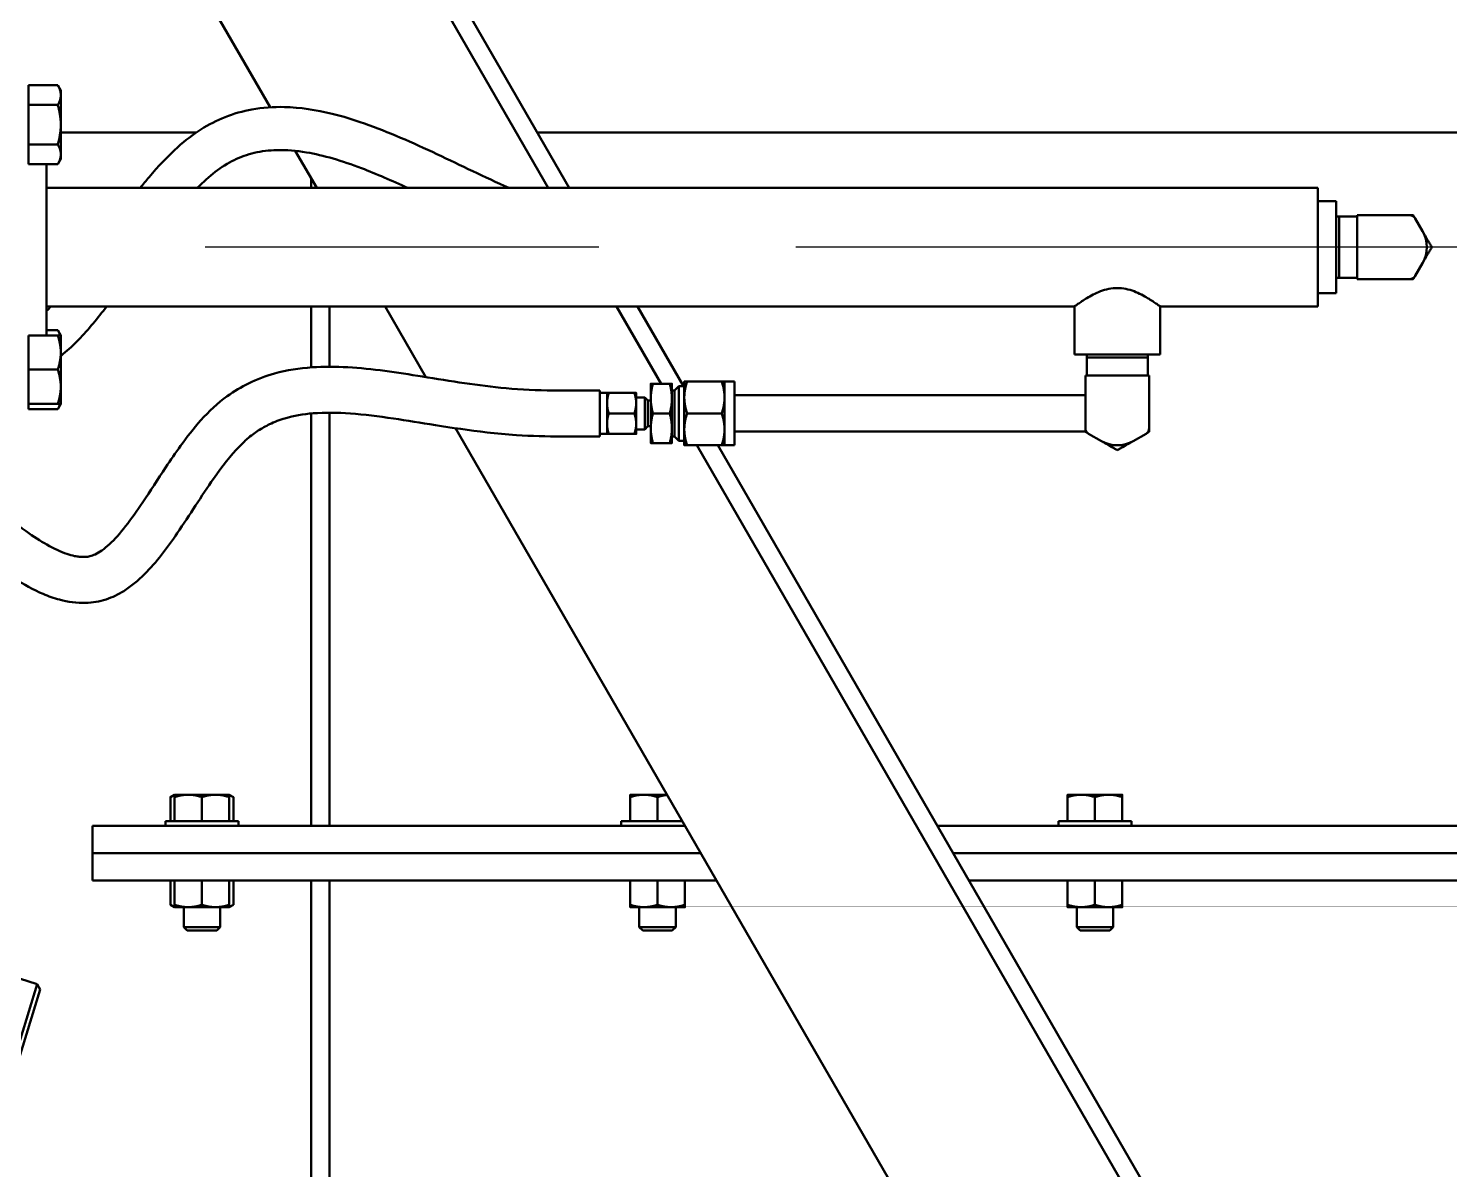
# Model space of a CAD drawing. Header units: inches. Extents: x 11 to 1621, y 11 to 1332.
# Drawn here: x 1306.82 to 1326.31, y 345.73 to 361.38 of the extents above; entities that cross this region are included whole.
import ezdxf

# ---------------------------------------------------------------- set-up
doc = ezdxf.new("R2010")
doc.units = ezdxf.units.IN
doc.header["$LTSCALE"] = 48
doc.header["$MEASUREMENT"] = 0
doc.linetypes.add('CHAIN', pattern=[0.7087, 0.4724, -0.0591, 0.1181, -0.0591])
doc.layers.add('Center Mark (ANSI)', color=7, linetype='Continuous', lineweight=25)
doc.layers.add('Visible (ANSI)', color=7, linetype='Continuous', lineweight=50)

msp = doc.modelspace()

# ---------------------------------------------------------------- linework, layer by layer
at = {"layer": 'Center Mark (ANSI)', "linetype": 'CHAIN', "ltscale": 0.952448}
msp.add_line((1338.941663, 358.380235), (1150.49666, 358.380235), dxfattribs=at)
at = {"layer": 'Visible (ANSI)'}
for p, q in [((1309.519557, 367.361677), (1314.235898, 359.192735)), ((1313.947223, 359.192735), (1309.30305, 367.236677)), ((1310.133284, 360.29867), (1308.622763, 362.91497)), ((1306.817263, 360.528613), (1306.817259, 360.528613)), ((1306.817263, 360.601168), (1307.219374, 360.601168)), ((1306.817263, 360.465779), (1306.817263, 360.601168)), ((1306.817263, 360.330391), (1306.817263, 360.465779)), ((1307.261263, 360.528613), (1307.219374, 360.601168)), ((1307.261263, 360.465779), (1307.261263, 360.528613)), ((1307.261263, 360.059613), (1307.261263, 360.465779)), ((1306.817263, 360.330391), (1307.219374, 360.330391)), ((1306.817263, 360.059613), (1306.817263, 360.330391)), ((1306.817263, 359.788836), (1306.817263, 360.059613)), ((1307.261263, 359.653448), (1307.261263, 360.059613)), ((1307.261263, 359.951101), (1309.117481, 359.951101)), ((1313.798055, 359.951101), (1339.499479, 359.951101)), ((1306.817263, 359.788836), (1307.219374, 359.788836)), ((1306.817263, 359.653448), (1306.817263, 359.788836)), ((1310.771796, 359.192735), (1310.477827, 359.701904)), ((1306.817263, 359.590613), (1306.817259, 359.590613)), ((1306.817263, 359.518059), (1306.817263, 359.653448)), ((1306.817263, 359.518059), (1307.219374, 359.518059)), ((1307.067259, 357.169856), (1307.067259, 359.518059)), ((1307.261263, 359.590613), (1307.219374, 359.518059)), ((1307.261263, 359.590613), (1307.261263, 359.653448)), ((1310.696979, 359.322321), (1310.696979, 359.192735)), ((1307.067259, 359.192735), (1324.504479, 359.192735)), ((1324.504479, 357.567735), (1324.504479, 359.192735)), ((1324.504479, 359.011735), (1324.754479, 359.011735)), ((1324.754479, 357.748735), (1324.754479, 359.011735)), ((1324.754479, 358.798934), (1324.796252, 358.800235)), ((1324.796252, 357.960235), (1324.796252, 358.800235)), ((1324.796252, 358.800235), (1325.044052, 358.800235)), ((1325.562552, 358.817735), (1325.044052, 358.817735)), ((1325.044052, 358.773985), (1325.044052, 358.817735)), ((1325.044052, 358.773985), (1325.044052, 358.598985)), ((1325.562552, 358.817735), (1325.764624, 358.817735)), ((1325.840401, 358.773985), (1325.941438, 358.598985)), ((1325.044052, 358.161485), (1325.044052, 358.598985)), ((1325.044052, 358.161485), (1325.044052, 357.986485)), ((1325.941438, 358.161485), (1325.840401, 357.986485)), ((1324.754479, 357.961535), (1324.796252, 357.960235)), ((1324.796252, 357.960235), (1325.044052, 357.960235)), ((1325.044052, 357.942735), (1325.044052, 357.986485)), ((1325.562552, 357.942735), (1325.044052, 357.942735)), ((1325.562552, 357.942735), (1325.764624, 357.942735)), ((1324.504479, 357.748735), (1324.754479, 357.748735)), ((1307.067259, 357.567735), (1321.165979, 357.567735)), ((1310.696979, 357.567735), (1310.696979, 356.731529)), ((1310.946979, 357.567735), (1310.946979, 356.740219)), ((1312.269627, 356.598415), (1311.70999, 357.567735)), ((1315.498226, 356.506318), (1314.885417, 357.567735)), ((1315.174092, 357.567735), (1315.804944, 356.475068)), ((1321.165979, 357.567735), (1321.165979, 356.90814)), ((1322.342979, 357.567735), (1324.504479, 357.567735)), ((1322.342979, 357.567735), (1322.342979, 356.90814)), ((1306.817263, 357.169856), (1306.817259, 357.169856)), ((1306.817263, 357.169856), (1307.219374, 357.169856)), ((1306.817263, 356.935356), (1306.817263, 357.169856)), ((1307.067259, 357.242411), (1307.219374, 357.242411)), ((1307.261263, 357.169856), (1307.219374, 357.242411)), ((1307.261263, 356.935356), (1307.261263, 357.169856)), ((1306.817263, 356.700856), (1306.817263, 356.935356)), ((1307.261263, 356.466356), (1307.261263, 356.935356)), ((1321.165979, 356.90814), (1322.342979, 356.90814)), ((1321.33578, 356.90814), (1321.334479, 356.866368)), ((1321.334479, 356.866368), (1322.174479, 356.866368)), ((1321.334479, 356.866368), (1321.334479, 356.618568)), ((1322.173179, 356.90814), (1322.174479, 356.866368)), ((1322.174479, 356.866368), (1322.174479, 356.618568)), ((1306.817263, 356.700856), (1307.219374, 356.700856)), ((1306.817263, 356.466356), (1306.817263, 356.700856)), ((1321.316979, 356.618568), (1321.360729, 356.618568)), ((1321.316979, 356.100068), (1321.316979, 356.618568)), ((1321.535729, 356.618568), (1321.360729, 356.618568)), ((1321.535729, 356.618568), (1321.973229, 356.618568)), ((1322.148229, 356.618568), (1321.973229, 356.618568)), ((1322.148229, 356.618568), (1322.191979, 356.618568)), ((1322.191979, 356.100068), (1322.191979, 356.618568)), ((1306.817263, 356.231856), (1306.817263, 356.466356)), ((1307.261263, 356.231856), (1307.261263, 356.466356)), ((1314.650542, 356.415068), (1314.654479, 356.415068)), ((1314.654479, 355.785068), (1314.654479, 356.415068)), ((1314.654479, 356.381568), (1314.754479, 356.381568)), ((1314.754479, 355.818568), (1314.754479, 356.381568)), ((1315.129359, 356.381318), (1314.7796, 356.381318)), ((1315.154479, 356.240693), (1315.154479, 356.381318)), ((1315.354479, 356.506318), (1315.354479, 356.303193)), ((1315.615173, 356.506318), (1315.383786, 356.506318)), ((1315.644479, 356.303193), (1315.644479, 356.506318)), ((1315.678479, 356.415518), (1315.644479, 356.415518)), ((1315.678479, 356.415518), (1315.738029, 356.475068)), ((1315.678479, 356.415518), (1315.678479, 355.784618)), ((1315.738029, 356.475068), (1315.738029, 355.725068)), ((1315.814479, 356.475068), (1315.738029, 356.475068)), ((1315.814479, 356.537568), (1315.814479, 356.318818)), ((1315.853555, 356.537568), (1316.327404, 356.537568)), ((1316.366479, 356.318818), (1316.366479, 356.537568)), ((1316.504479, 356.537568), (1316.366479, 356.537568)), ((1316.504479, 356.537568), (1316.504479, 355.662568)), ((1306.817263, 356.231856), (1306.817259, 356.231856)), ((1306.817263, 356.231856), (1307.219374, 356.231856)), ((1306.817263, 356.159302), (1306.817263, 356.231856)), ((1307.261263, 356.231856), (1307.219374, 356.159302)), ((1315.154479, 356.318818), (1315.271979, 356.318818)), ((1315.154479, 355.959443), (1315.154479, 356.240693)), ((1315.271979, 355.881318), (1315.271979, 356.318818)), ((1315.314479, 356.276318), (1315.271979, 356.318818)), ((1315.314479, 355.923818), (1315.314479, 356.276318)), ((1315.314479, 356.276318), (1315.354479, 356.276318)), ((1315.354479, 356.303193), (1315.354479, 355.896943)), ((1315.644479, 355.896943), (1315.644479, 356.303193)), ((1315.814479, 356.318818), (1315.814479, 355.881318)), ((1316.366479, 355.881318), (1316.366479, 356.318818)), ((1316.504479, 356.350068), (1320.254479, 356.350068)), ((1321.316979, 356.350068), (1320.254479, 356.350068)), ((1306.817263, 356.159302), (1307.219374, 356.159302)), ((1310.696979, 356.099444), (1310.696979, 350.444174)), ((1310.946979, 356.110181), (1310.946979, 350.444174)), ((1315.129359, 356.100068), (1314.7796, 356.100068)), ((1315.615173, 356.100068), (1315.383786, 356.100068)), ((1315.853555, 356.100068), (1316.327404, 356.100068)), ((1321.316979, 356.100068), (1321.316979, 355.897995)), ((1322.191979, 356.100068), (1322.191979, 355.897995)), ((1339.193695, 309.964563), (1312.674329, 355.897452)), ((1314.654479, 355.818568), (1314.754479, 355.818568)), ((1315.129359, 355.818818), (1314.7796, 355.818818)), ((1315.154479, 355.818818), (1315.154479, 355.959443)), ((1315.154479, 355.881318), (1315.271979, 355.881318)), ((1315.314479, 355.923818), (1315.271979, 355.881318)), ((1315.314479, 355.923818), (1315.354479, 355.923818)), ((1315.354479, 355.896943), (1315.354479, 355.693818)), ((1315.644479, 355.693818), (1315.644479, 355.896943)), ((1315.814479, 355.881318), (1315.814479, 355.662568)), ((1316.366479, 355.662568), (1316.366479, 355.881318)), ((1316.504479, 355.850068), (1320.254479, 355.850068)), ((1320.254479, 355.850068), (1321.316979, 355.850068)), ((1321.535729, 355.721182), (1321.360729, 355.822218)), ((1322.148229, 355.822218), (1321.973229, 355.721182)), ((1314.650542, 355.785068), (1314.654479, 355.785068)), ((1315.615173, 355.693818), (1315.383786, 355.693818)), ((1315.678479, 355.784618), (1315.644479, 355.784618)), ((1315.678479, 355.784618), (1315.738029, 355.725068)), ((1315.814479, 355.725068), (1315.738029, 355.725068)), ((1315.853555, 355.662568), (1316.327404, 355.662568)), ((1341.575264, 311.339563), (1315.985366, 355.662568)), ((1316.274041, 355.662568), (1341.791771, 311.464563)), ((1316.504479, 355.662568), (1316.366479, 355.662568)), ((1308.821979, 350.871178), (1308.763967, 350.837684)), ((1308.763967, 350.507178), (1308.763967, 350.837684)), ((1309.009479, 350.871178), (1308.821979, 350.871178)), ((1308.821979, 350.507178), (1308.821979, 350.837684)), ((1309.384479, 350.871178), (1309.009479, 350.871178)), ((1309.196979, 350.507178), (1309.196979, 350.837684)), ((1309.571979, 350.871178), (1309.384479, 350.871178)), ((1309.571979, 350.871178), (1309.629992, 350.837684)), ((1309.571979, 350.507178), (1309.571979, 350.837684)), ((1309.629992, 350.507178), (1309.629992, 350.837684)), ((1315.259479, 350.871178), (1315.071979, 350.871178)), ((1315.071979, 350.507178), (1315.071979, 350.837684)), ((1315.57625, 350.871178), (1315.259479, 350.871178)), ((1315.446979, 350.507178), (1315.446979, 350.837684)), ((1321.259479, 350.871178), (1321.071979, 350.871178)), ((1321.071979, 350.507178), (1321.071979, 350.837684)), ((1321.634479, 350.871178), (1321.259479, 350.871178)), ((1321.446979, 350.507178), (1321.446979, 350.837684)), ((1321.821979, 350.871178), (1321.634479, 350.871178)), ((1321.821979, 350.507178), (1321.821979, 350.837684)), ((1307.696979, 350.444174), (1307.696979, 350.069174)), ((1307.696979, 350.444174), (1315.82278, 350.444174)), ((1309.696979, 350.507174), (1308.696979, 350.507174)), ((1308.696979, 350.507174), (1308.696979, 350.444174)), ((1308.821979, 350.507178), (1308.763967, 350.507178)), ((1309.009479, 350.507178), (1308.821979, 350.507178)), ((1308.821979, 350.507178), (1308.821979, 350.507174)), ((1309.196979, 350.507178), (1309.009479, 350.507178)), ((1309.384479, 350.507178), (1309.196979, 350.507178)), ((1309.571979, 350.507178), (1309.384479, 350.507178)), ((1309.571979, 350.507178), (1309.571979, 350.507174)), ((1309.629992, 350.507178), (1309.571979, 350.507178)), ((1309.696979, 350.507174), (1309.696979, 350.444174)), ((1315.786407, 350.507174), (1314.946979, 350.507174)), ((1314.946979, 350.507174), (1314.946979, 350.444174)), ((1315.259479, 350.507178), (1315.071979, 350.507178)), ((1315.071979, 350.507178), (1315.071979, 350.507174)), ((1315.446979, 350.507178), (1315.259479, 350.507178)), ((1315.634479, 350.507178), (1315.446979, 350.507178)), ((1315.786405, 350.507178), (1315.634479, 350.507178)), ((1319.286882, 350.444174), (1335.196979, 350.444174)), ((1321.946979, 350.507174), (1320.946979, 350.507174)), ((1320.946979, 350.507174), (1320.946979, 350.444174)), ((1321.259479, 350.507178), (1321.071979, 350.507178)), ((1321.071979, 350.507178), (1321.071979, 350.507174)), ((1321.446979, 350.507178), (1321.259479, 350.507178)), ((1321.634479, 350.507178), (1321.446979, 350.507178)), ((1321.821979, 350.507178), (1321.634479, 350.507178)), ((1321.821979, 350.507178), (1321.821979, 350.507174)), ((1321.946979, 350.507174), (1321.946979, 350.444174)), ((1307.696979, 350.069174), (1316.039287, 350.069174)), ((1307.696979, 350.069174), (1307.696979, 349.694174)), ((1307.696979, 350.069174), (1316.039287, 350.069174)), ((1319.503388, 350.069174), (1335.196979, 350.069174)), ((1319.503388, 350.069174), (1335.196979, 350.069174)), ((1307.696979, 349.694174), (1316.255793, 349.694174)), ((1308.763967, 349.694174), (1308.763967, 349.361667)), ((1308.821979, 349.694174), (1308.821979, 349.361667)), ((1309.196979, 349.694174), (1309.196979, 349.361667)), ((1309.571979, 349.694174), (1309.571979, 349.361667)), ((1309.629992, 349.694174), (1309.629992, 349.361667)), ((1310.696979, 349.694174), (1310.696979, 332.172727)), ((1310.946979, 349.694174), (1310.946979, 331.96562)), ((1315.071979, 349.694174), (1315.071979, 349.361667)), ((1315.446979, 349.694174), (1315.446979, 349.361667)), ((1315.821979, 349.694174), (1315.821979, 349.361667)), ((1319.719895, 349.694174), (1335.196979, 349.694174)), ((1321.071979, 349.694174), (1321.071979, 349.361667)), ((1321.446979, 349.694174), (1321.446979, 349.361667)), ((1321.821979, 349.694174), (1321.821979, 349.361667)), ((1308.821979, 349.328174), (1308.763967, 349.361667)), ((1309.571979, 349.328174), (1309.629992, 349.361667)), ((1308.821979, 349.328174), (1309.009479, 349.328174)), ((1308.946979, 349.328174), (1308.946979, 349.052945)), ((1309.009479, 349.328174), (1309.384479, 349.328174)), ((1309.384479, 349.328174), (1309.571979, 349.328174)), ((1309.446979, 349.328174), (1309.446979, 349.052945)), ((1315.071979, 349.328174), (1315.259479, 349.328174)), ((1315.196979, 349.328174), (1315.196979, 349.052945)), ((1315.259479, 349.328174), (1315.634479, 349.328174)), ((1315.634479, 349.328174), (1315.821979, 349.328174)), ((1315.696979, 349.328174), (1315.696979, 349.052945)), ((1321.071979, 349.328174), (1321.259479, 349.328174)), ((1321.196979, 349.328174), (1321.196979, 349.052945)), ((1321.259479, 349.328174), (1321.634479, 349.328174)), ((1321.634479, 349.328174), (1321.821979, 349.328174)), ((1321.696979, 349.328174), (1321.696979, 349.052945)), ((1308.946979, 349.052945), (1309.446979, 349.052945)), ((1308.994168, 349.007174), (1308.946979, 349.052945)), ((1309.399791, 349.007174), (1308.994168, 349.007174)), ((1309.399791, 349.007174), (1309.446979, 349.052945)), ((1315.196979, 349.052945), (1315.696979, 349.052945)), ((1315.244168, 349.007174), (1315.196979, 349.052945)), ((1315.649791, 349.007174), (1315.244168, 349.007174)), ((1315.649791, 349.007174), (1315.696979, 349.052945)), ((1321.196979, 349.052945), (1321.696979, 349.052945)), ((1321.244168, 349.007174), (1321.196979, 349.052945)), ((1321.649791, 349.007174), (1321.244168, 349.007174)), ((1321.649791, 349.007174), (1321.696979, 349.052945)), ((1306.258174, 346.053031), (1306.937305, 348.274368)), ((1306.331915, 346.092239), (1306.976514, 348.200628)), ((1306.937305, 348.274368), (1306.692582, 348.349188)), ((1306.976514, 348.200628), (1306.937305, 348.274368))]:
    msp.add_line(p, q, dxfattribs=at)
for centre, radius, start, end in [((1325.764624, 358.730235), 0.0875, 30, 90), ((1325.562552, 358.380235), 0.4375, 330, 30), ((1325.764624, 358.030235), 0.0875, 270, 330), ((1321.404479, 355.897995), 0.0875, 180, 240), ((1322.104479, 355.897995), 0.0875, 300, 0), ((1321.754479, 356.100068), 0.4375, 240, 300)]:
    msp.add_arc(centre, radius, start, end, dxfattribs=at)
for points, weights in [([(1307.261263, 360.465779), (1307.261263, 360.528613), (1307.219374, 360.601168)], [1, 1.0379548493, 1]), ([(1307.219374, 360.330391), (1307.261263, 360.402945), (1307.261263, 360.465779)], [1, 1.0379548493, 1]), ([(1307.261263, 360.059613), (1307.261263, 360.185282), (1307.219374, 360.330391)], [1, 1.0379548493, 1]), ([(1307.219374, 359.788836), (1307.261263, 359.933945), (1307.261263, 360.059613)], [1, 1.0379548493, 1]), ([(1307.261263, 359.653448), (1307.261263, 359.716282), (1307.219374, 359.788836)], [1, 1.0379548493, 1]), ([(1307.219374, 359.518059), (1307.261263, 359.590613), (1307.261263, 359.653448)], [1, 1.0379548493, 1]), ([(1325.764624, 358.817735), (1325.789288, 358.817735), (1325.815142, 358.817735)], [1.01146016557, 1.00703346309, 1]), ([(1325.815142, 358.817735), (1325.82807, 358.795344), (1325.840401, 358.773985)], [1, 1.00703346309, 1.01146016557]), ([(1325.941438, 358.598985), (1326.000052, 358.497463), (1326.067733, 358.380235)], [1, 1.0379548493, 1]), ([(1326.067733, 358.380235), (1326.000052, 358.263007), (1325.941438, 358.161485)], [1, 1.0379548493, 1]), ([(1325.815142, 357.942735), (1325.789288, 357.942735), (1325.764624, 357.942735)], [1, 1.00703346309, 1.01146016557]), ([(1325.840401, 357.986485), (1325.82807, 357.965125), (1325.815142, 357.942735)], [1.01146016557, 1.00703346309, 1]), ([(1307.251711, 357.169856), (1307.241461, 357.204155), (1307.219374, 357.242411)], [1.01895290532, 1.01965956375, 1]), ([(1307.261263, 356.935356), (1307.261263, 357.044188), (1307.219374, 357.169856)], [1, 1.0379548493, 1]), ([(1307.219374, 357.169856), (1307.261263, 357.169856), (1307.261263, 357.169856)], [1, 1.0379548493, 1]), ([(1307.219374, 356.700856), (1307.261263, 356.826524), (1307.261263, 356.935356)], [1, 1.0379548493, 1]), ([(1307.261263, 356.466356), (1307.261263, 356.575188), (1307.219374, 356.700856)], [1, 1.0379548493, 1]), ([(1307.219374, 356.231856), (1307.261263, 356.357524), (1307.261263, 356.466356)], [1, 1.0379548493, 1]), ([(1314.754479, 356.381318), (1314.754479, 356.381318), (1314.7796, 356.381318)], [1, 1.0379548493, 1]), ([(1314.7796, 356.381318), (1314.754479, 356.305957), (1314.754479, 356.240693)], [1, 1.0379548493, 1]), ([(1315.154479, 356.240693), (1315.154479, 356.305957), (1315.129359, 356.381318)], [1, 1.0379548493, 1]), ([(1315.129359, 356.381318), (1315.154479, 356.381318), (1315.154479, 356.381318)], [1, 1.0379548493, 1]), ([(1315.354479, 356.506318), (1315.354479, 356.506318), (1315.383786, 356.506318)], [1, 1.0379548493, 1]), ([(1315.383786, 356.506318), (1315.354479, 356.397463), (1315.354479, 356.303193)], [1, 1.0379548493, 1]), ([(1315.644479, 356.303193), (1315.644479, 356.397463), (1315.615173, 356.506318)], [1, 1.0379548493, 1]), ([(1315.615173, 356.506318), (1315.644479, 356.506318), (1315.644479, 356.506318)], [1, 1.0379548493, 1]), ([(1315.814479, 356.537568), (1315.814479, 356.537568), (1315.853555, 356.537568)], [1, 1.0379548493, 1]), ([(1315.853555, 356.537568), (1315.814479, 356.42034), (1315.814479, 356.318818)], [1, 1.0379548493, 1]), ([(1316.327404, 356.537568), (1316.366479, 356.537568), (1316.366479, 356.537568)], [1, 1.0379548493, 1]), ([(1316.366479, 356.318818), (1316.366479, 356.42034), (1316.327404, 356.537568)], [1, 1.0379548493, 1]), ([(1307.261263, 356.231856), (1307.261263, 356.231856), (1307.219374, 356.231856)], [1, 1.0379548493, 1]), ([(1307.219374, 356.159302), (1307.241461, 356.197557), (1307.251711, 356.231856)], [1, 1.01965956375, 1.01895290532]), ([(1314.754479, 356.240693), (1314.754479, 356.175428), (1314.7796, 356.100068)], [1, 1.0379548493, 1]), ([(1315.129359, 356.100068), (1315.154479, 356.175428), (1315.154479, 356.240693)], [1, 1.0379548493, 1]), ([(1315.354479, 356.303193), (1315.354479, 356.208922), (1315.383786, 356.100068)], [1, 1.0379548493, 1]), ([(1315.615173, 356.100068), (1315.644479, 356.208922), (1315.644479, 356.303193)], [1, 1.0379548493, 1]), ([(1315.814479, 356.318818), (1315.814479, 356.217295), (1315.853555, 356.100068)], [1, 1.0379548493, 1]), ([(1316.327404, 356.100068), (1316.366479, 356.217295), (1316.366479, 356.318818)], [1, 1.0379548493, 1]), ([(1314.7796, 356.100068), (1314.754479, 356.024707), (1314.754479, 355.959443)], [1, 1.0379548493, 1]), ([(1315.154479, 355.959443), (1315.154479, 356.024707), (1315.129359, 356.100068)], [1, 1.0379548493, 1]), ([(1315.383786, 356.100068), (1315.354479, 355.991213), (1315.354479, 355.896943)], [1, 1.0379548493, 1]), ([(1315.644479, 355.896943), (1315.644479, 355.991213), (1315.615173, 356.100068)], [1, 1.0379548493, 1]), ([(1315.853555, 356.100068), (1315.814479, 355.98284), (1315.814479, 355.881318)], [1, 1.0379548493, 1]), ([(1316.366479, 355.881318), (1316.366479, 355.98284), (1316.327404, 356.100068)], [1, 1.0379548493, 1]), ([(1314.7796, 355.818818), (1314.754479, 355.818818), (1314.754479, 355.818818)], [1, 1.0379548493, 1]), ([(1314.754479, 355.959443), (1314.754479, 355.894178), (1314.7796, 355.818818)], [1, 1.0379548493, 1]), ([(1315.129359, 355.818818), (1315.154479, 355.894178), (1315.154479, 355.959443)], [1, 1.0379548493, 1]), ([(1315.154479, 355.818818), (1315.154479, 355.818818), (1315.129359, 355.818818)], [1, 1.0379548493, 1]), ([(1315.354479, 355.896943), (1315.354479, 355.802672), (1315.383786, 355.693818)], [1, 1.0379548493, 1]), ([(1315.615173, 355.693818), (1315.644479, 355.802672), (1315.644479, 355.896943)], [1, 1.0379548493, 1]), ([(1315.814479, 355.881318), (1315.814479, 355.779795), (1315.853555, 355.662568)], [1, 1.0379548493, 1]), ([(1316.327404, 355.662568), (1316.366479, 355.779795), (1316.366479, 355.881318)], [1, 1.0379548493, 1]), ([(1321.316979, 355.847477), (1321.316979, 355.873331), (1321.316979, 355.897995)], [1, 1.00703346309, 1.01146016557]), ([(1321.360729, 355.822218), (1321.33937, 355.83455), (1321.316979, 355.847477)], [1.01146016557, 1.00703346309, 1]), ([(1322.191979, 355.847477), (1322.169589, 355.83455), (1322.148229, 355.822218)], [1, 1.00703346309, 1.01146016557]), ([(1322.191979, 355.897995), (1322.191979, 355.873331), (1322.191979, 355.847477)], [1.01146016557, 1.00703346309, 1]), ([(1315.383786, 355.693818), (1315.354479, 355.693818), (1315.354479, 355.693818)], [1, 1.0379548493, 1]), ([(1315.644479, 355.693818), (1315.644479, 355.693818), (1315.615173, 355.693818)], [1, 1.0379548493, 1]), ([(1315.853555, 355.662568), (1315.814479, 355.662568), (1315.814479, 355.662568)], [1, 1.0379548493, 1]), ([(1316.366479, 355.662568), (1316.366479, 355.662568), (1316.327404, 355.662568)], [1, 1.0379548493, 1]), ([(1321.754479, 355.594886), (1321.637252, 355.662568), (1321.535729, 355.721182)], [1, 1.0379548493, 1]), ([(1321.973229, 355.721182), (1321.871707, 355.662568), (1321.754479, 355.594886)], [1, 1.0379548493, 1]), ([(1308.821979, 350.86354), (1308.794555, 350.855344), (1308.763967, 350.837684)], [1.01895290532, 1.01965956375, 1]), ([(1308.821979, 350.837684), (1308.821979, 350.871178), (1308.821979, 350.871178)], [1, 1.0379548493, 1]), ([(1309.009479, 350.871178), (1308.92246, 350.871178), (1308.821979, 350.837684)], [1, 1.0379548493, 1]), ([(1309.196979, 350.837684), (1309.096499, 350.871178), (1309.009479, 350.871178)], [1, 1.0379548493, 1]), ([(1309.384479, 350.871178), (1309.29746, 350.871178), (1309.196979, 350.837684)], [1, 1.0379548493, 1]), ([(1309.571979, 350.837684), (1309.471499, 350.871178), (1309.384479, 350.871178)], [1, 1.0379548493, 1]), ([(1309.571979, 350.871178), (1309.571979, 350.871178), (1309.571979, 350.837684)], [1, 1.0379548493, 1]), ([(1309.629992, 350.837684), (1309.599404, 350.855344), (1309.571979, 350.86354)], [1, 1.01965956375, 1.01895290532]), ([(1315.071979, 350.837684), (1315.071979, 350.871178), (1315.071979, 350.871178)], [1, 1.0379548493, 1]), ([(1315.259479, 350.871178), (1315.17246, 350.871178), (1315.071979, 350.837684)], [1, 1.0379548493, 1]), ([(1315.446979, 350.837684), (1315.346499, 350.871178), (1315.259479, 350.871178)], [1, 1.0379548493, 1]), ([(1315.578118, 350.867941), (1315.516772, 350.860948), (1315.446979, 350.837684)], [1.01633349836, 1.0260608498, 1]), ([(1321.071979, 350.837684), (1321.071979, 350.871178), (1321.071979, 350.871178)], [1, 1.0379548493, 1]), ([(1321.259479, 350.871178), (1321.17246, 350.871178), (1321.071979, 350.837684)], [1, 1.0379548493, 1]), ([(1321.446979, 350.837684), (1321.346499, 350.871178), (1321.259479, 350.871178)], [1, 1.0379548493, 1]), ([(1321.634479, 350.871178), (1321.54746, 350.871178), (1321.446979, 350.837684)], [1, 1.0379548493, 1]), ([(1321.821979, 350.837684), (1321.721499, 350.871178), (1321.634479, 350.871178)], [1, 1.0379548493, 1]), ([(1321.821979, 350.871178), (1321.821979, 350.871178), (1321.821979, 350.837684)], [1, 1.0379548493, 1]), ([(1308.763967, 349.361667), (1308.794555, 349.344007), (1308.821979, 349.335811)], [1, 1.01965956375, 1.01895290532]), ([(1308.821979, 349.328174), (1308.821979, 349.328174), (1308.821979, 349.361667)], [1, 1.0379548493, 1]), ([(1308.821979, 349.361667), (1308.92246, 349.328174), (1309.009479, 349.328174)], [1, 1.0379548493, 1]), ([(1309.009479, 349.328174), (1309.096499, 349.328174), (1309.196979, 349.361667)], [1, 1.0379548493, 1]), ([(1309.196979, 349.361667), (1309.29746, 349.328174), (1309.384479, 349.328174)], [1, 1.0379548493, 1]), ([(1309.384479, 349.328174), (1309.471499, 349.328174), (1309.571979, 349.361667)], [1, 1.0379548493, 1]), ([(1309.571979, 349.361667), (1309.571979, 349.328174), (1309.571979, 349.328174)], [1, 1.0379548493, 1]), ([(1309.571979, 349.335811), (1309.599404, 349.344007), (1309.629992, 349.361667)], [1.01895290532, 1.01965956375, 1]), ([(1315.071979, 349.361667), (1315.17246, 349.328174), (1315.259479, 349.328174)], [1, 1.0379548493, 1]), ([(1315.071979, 349.328174), (1315.071979, 349.328174), (1315.071979, 349.361667)], [1, 1.0379548493, 1]), ([(1315.259479, 349.328174), (1315.346499, 349.328174), (1315.446979, 349.361667)], [1, 1.0379548493, 1]), ([(1315.446979, 349.361667), (1315.54746, 349.328174), (1315.634479, 349.328174)], [1, 1.0379548493, 1]), ([(1315.634479, 349.328174), (1315.721499, 349.328174), (1315.821979, 349.361667)], [1, 1.0379548493, 1]), ([(1315.821979, 349.361667), (1315.821979, 349.328174), (1315.821979, 349.328174)], [1, 1.0379548493, 1]), ([(1321.071979, 349.361667), (1321.17246, 349.328174), (1321.259479, 349.328174)], [1, 1.0379548493, 1]), ([(1321.071979, 349.328174), (1321.071979, 349.328174), (1321.071979, 349.361667)], [1, 1.0379548493, 1]), ([(1321.259479, 349.328174), (1321.346499, 349.328174), (1321.446979, 349.361667)], [1, 1.0379548493, 1]), ([(1321.446979, 349.361667), (1321.54746, 349.328174), (1321.634479, 349.328174)], [1, 1.0379548493, 1]), ([(1321.634479, 349.328174), (1321.721499, 349.328174), (1321.821979, 349.361667)], [1, 1.0379548493, 1]), ([(1321.821979, 349.361667), (1321.821979, 349.328174), (1321.821979, 349.328174)], [1, 1.0379548493, 1])]:
    msp.add_rational_spline(points, weights, degree=2, dxfattribs=at)
for points, knots in [([(1313.406713, 359.192735), (1313.077389, 359.341444), (1312.748214, 359.503009), (1312.087439, 359.812942), (1311.755849, 359.961023), (1311.277477, 360.128467), (1311.129723, 360.173724), (1310.764341, 360.263317), (1310.546389, 360.297296), (1310.178919, 360.30567), (1310.02957, 360.2954), (1309.757673, 360.245502), (1309.634796, 360.210929), (1309.401437, 360.118581), (1309.290708, 360.062435), (1309.073403, 359.925023), (1308.967591, 359.843032), (1308.728087, 359.628994), (1308.597333, 359.48912), (1308.430575, 359.292078), (1308.390152, 359.242762), (1308.350197, 359.192735)], [13.52026774, 13.52026774, 13.52026774, 13.52026774, 16.202519532, 16.202519532, 18.942117152, 18.942117152, 20.168551432, 20.168551432, 21.97277928, 21.97277928, 23.206460377, 23.206460377, 24.238129059, 24.238129059, 25.204425474, 25.204425474, 26.19019131, 26.19019131, 27.551566211, 27.551566211, 27.994487024, 27.994487024, 27.994487024, 27.994487024]), ([(1312.018989, 359.192735), (1311.802052, 359.292539), (1311.590852, 359.384713), (1311.120856, 359.56404), (1310.867261, 359.640809), (1310.489718, 359.704781), (1310.354817, 359.715735), (1310.118635, 359.709375), (1310.015467, 359.6965), (1309.821312, 359.650157), (1309.729886, 359.61801), (1309.552057, 359.531957), (1309.466243, 359.479143), (1309.298426, 359.350173), (1309.21644, 359.2763), (1309.133939, 359.192735)], [16.628795546, 16.628795546, 16.628795546, 16.628795546, 18.467514722, 18.467514722, 20.866195513, 20.866195513, 22.297705759, 22.297705759, 23.493513671, 23.493513671, 24.617256332, 24.617256332, 25.704215056, 25.704215056, 26.700661878, 26.700661878, 26.700661878, 26.700661878]), ([(1321.754479, 357.820035), (1321.715254, 357.820035), (1321.675709, 357.815787), (1321.598504, 357.799955), (1321.56083, 357.788434), (1321.453527, 357.747768), (1321.389462, 357.712868), (1321.288113, 357.652433), (1321.243155, 357.622083), (1321.197305, 357.590205), (1321.185494, 357.581775), (1321.169828, 357.570536), (1321.165979, 357.567735), (1321.165979, 357.567735)], [0, 0, 0, 0, 0.298896272, 0.298896272, 0.597792544, 0.597792544, 1.195585088, 1.195585088, 1.783074842, 1.783074842, 2.076819718, 2.076819718, 2.370564595, 2.370564595, 2.370564595, 2.370564595]), ([(1322.342979, 357.567735), (1322.342979, 357.567735), (1322.339131, 357.570536), (1322.323465, 357.581775), (1322.311654, 357.590205), (1322.265804, 357.622083), (1322.220846, 357.652433), (1322.119497, 357.712868), (1322.055432, 357.747768), (1321.948129, 357.788434), (1321.910455, 357.799955), (1321.83325, 357.815787), (1321.793705, 357.820035), (1321.754479, 357.820035)], [7.111693784, 7.111693784, 7.111693784, 7.111693784, 7.405438661, 7.405438661, 7.699183537, 7.699183537, 8.286673291, 8.286673291, 8.884465835, 8.884465835, 9.183362107, 9.183362107, 9.482258379, 9.482258379, 9.482258379, 9.482258379]), ([(1307.891513, 357.567735), (1307.829742, 357.486799), (1307.767543, 357.408227), (1307.573605, 357.176596), (1307.439755, 357.034539), (1307.283795, 356.907361), (1307.272567, 356.898404), (1307.261263, 356.889597)], [31.704293975, 31.704293975, 31.704293975, 31.704293975, 32.446422207, 32.446422207, 33.990532851, 33.990532851, 34.109528573, 34.109528573, 34.109528573, 34.109528573]), ([(1305.376979, 355.633154), (1305.402312, 355.612823), (1305.427566, 355.592405), (1305.752294, 355.328198), (1306.040919, 355.075066), (1306.478351, 354.714726), (1306.637345, 354.589401), (1306.886601, 354.413249), (1306.981901, 354.351589), (1307.169701, 354.245093), (1307.261082, 354.202554), (1307.381044, 354.161194), (1307.417381, 354.151104), (1307.473475, 354.13939), (1307.494675, 354.136047), (1307.545649, 354.130615), (1307.573863, 354.130147), (1307.621372, 354.133586), (1307.641376, 354.136693), (1307.684235, 354.147005), (1307.70737, 354.155064), (1307.790604, 354.19361), (1307.857781, 354.23986), (1308.071049, 354.437496), (1308.226733, 354.644818), (1308.487759, 355.033491), (1308.59206, 355.197148), (1308.767157, 355.460653), (1308.83501, 355.560274), (1308.993207, 355.7787), (1309.084955, 355.896347), (1309.293786, 356.128623), (1309.414835, 356.241872), (1309.637751, 356.403829), (1309.735967, 356.462581), (1309.953063, 356.568908), (1310.072749, 356.613394), (1310.363093, 356.694101), (1310.535359, 356.720487), (1310.870635, 356.743444), (1311.033531, 356.742094), (1311.532777, 356.713576), (1311.874178, 356.661441), (1312.413475, 356.575508), (1312.606478, 356.543945), (1312.988921, 356.488258), (1313.178231, 356.463906), (1313.58089, 356.426556), (1313.793464, 356.417034), (1314.22214, 356.412321), (1314.435079, 356.415068), (1314.650542, 356.415068)], [37.062164771, 37.062164771, 37.062164771, 37.062164771, 37.284401089, 37.284401089, 39.928774755, 39.928774755, 41.530091926, 41.530091926, 42.589838479, 42.589838479, 43.749321408, 43.749321408, 44.299958254, 44.299958254, 44.663756566, 44.663756566, 45.222992821, 45.222992821, 45.679878818, 45.679878818, 46.235006899, 46.235006899, 47.488994786, 47.488994786, 49.936143316, 49.936143316, 51.502835596, 51.502835596, 52.452470119, 52.452470119, 53.631893269, 53.631893269, 54.948091482, 54.948091482, 55.916372966, 55.916372966, 57.032478374, 57.032478374, 58.582174803, 58.582174803, 60.019440854, 60.019440854, 62.947237566, 62.947237566, 64.552575532, 64.552575532, 66.100975845, 66.100975845, 67.827190554, 67.827190554, 69.44808849, 69.44808849, 69.44808849, 69.44808849]), ([(1300.706837, 353.83936), (1300.736425, 353.890237), (1300.766543, 353.940811), (1300.966755, 354.268935), (1301.151968, 354.535197), (1301.566307, 355.045679), (1301.798143, 355.283988), (1302.195228, 355.60442), (1302.357474, 355.712099), (1302.620031, 355.846402), (1302.720789, 355.888316), (1302.963538, 355.965228), (1303.104479, 355.989678), (1303.341367, 355.994294), (1303.437139, 355.986029), (1303.640673, 355.945046), (1303.750812, 355.910213), (1304.057892, 355.782519), (1304.261455, 355.665957), (1304.71616, 355.357915), (1304.968769, 355.156738), (1305.408937, 354.789907), (1305.597065, 354.627998), (1305.947419, 354.334552), (1306.109979, 354.201709), (1306.389089, 353.991625), (1306.506055, 353.909097), (1306.753984, 353.752768), (1306.884989, 353.680858), (1307.092976, 353.593033), (1307.167885, 353.566497), (1307.360493, 353.514826), (1307.480608, 353.497576), (1307.696693, 353.504458), (1307.792168, 353.52035), (1307.969843, 353.578398), (1308.050196, 353.617727), (1308.229183, 353.729036), (1308.322609, 353.807593), (1308.575922, 354.059295), (1308.720234, 354.254155), (1309.030105, 354.706997), (1309.192327, 354.970092), (1309.474513, 355.373499), (1309.593652, 355.527219), (1309.747753, 355.685799), (1309.783742, 355.719962), (1309.868834, 355.793445), (1309.918743, 355.830913), (1310.020412, 355.897311), (1310.072171, 355.926289), (1310.193255, 355.984194), (1310.263516, 356.010917), (1310.457279, 356.068408), (1310.586237, 356.090769), (1310.883024, 356.114458), (1311.05362, 356.112174), (1311.42103, 356.085445), (1311.618273, 356.060499), (1312.009366, 356.002722), (1312.201307, 355.971063), (1312.627721, 355.903579), (1312.864281, 355.867834), (1313.240322, 355.824835), (1313.374522, 355.812043), (1313.717243, 355.788766), (1313.92665, 355.784439), (1314.30721, 355.783237), (1314.480601, 355.785068), (1314.650542, 355.785068)], [21.6561496, 21.6561496, 21.6561496, 21.6561496, 22.073893808, 22.073893808, 24.387027243, 24.387027243, 26.957946058, 26.957946058, 28.691957115, 28.691957115, 29.777418732, 29.777418732, 31.327831615, 31.327831615, 32.39297014, 32.39297014, 33.536155094, 33.536155094, 35.47548806, 35.47548806, 37.791105104, 37.791105104, 39.527307316, 39.527307316, 41.051638794, 41.051638794, 42.158646091, 42.158646091, 43.390514457, 43.390514457, 44.069903382, 44.069903382, 45.103693556, 45.103693556, 45.89437232, 45.89437232, 46.643235815, 46.643235815, 47.692330239, 47.692330239, 49.697957624, 49.697957624, 52.154548729, 52.154548729, 53.928867616, 53.928867616, 54.476379365, 54.476379365, 55.225007496, 55.225007496, 55.969949631, 55.969949631, 56.920245395, 56.920245395, 58.479067254, 58.479067254, 60.260568787, 60.260568787, 62.086354068, 62.086354068, 63.716020368, 63.716020368, 65.588318948, 65.588318948, 66.601103921, 66.601103921, 68.136187969, 68.136187969, 69.44808849, 69.44808849, 69.44808849, 69.44808849])]:
    msp.add_open_spline(points, degree=3, knots=knots, dxfattribs=at)
msp.add_open_spline([(1307.12543, 357.567735), (1307.105842, 357.546716), (1307.086439, 357.526499), (1307.067259, 357.50714)], degree=3, dxfattribs=at)

doc.saveas('drawing.dxf')
